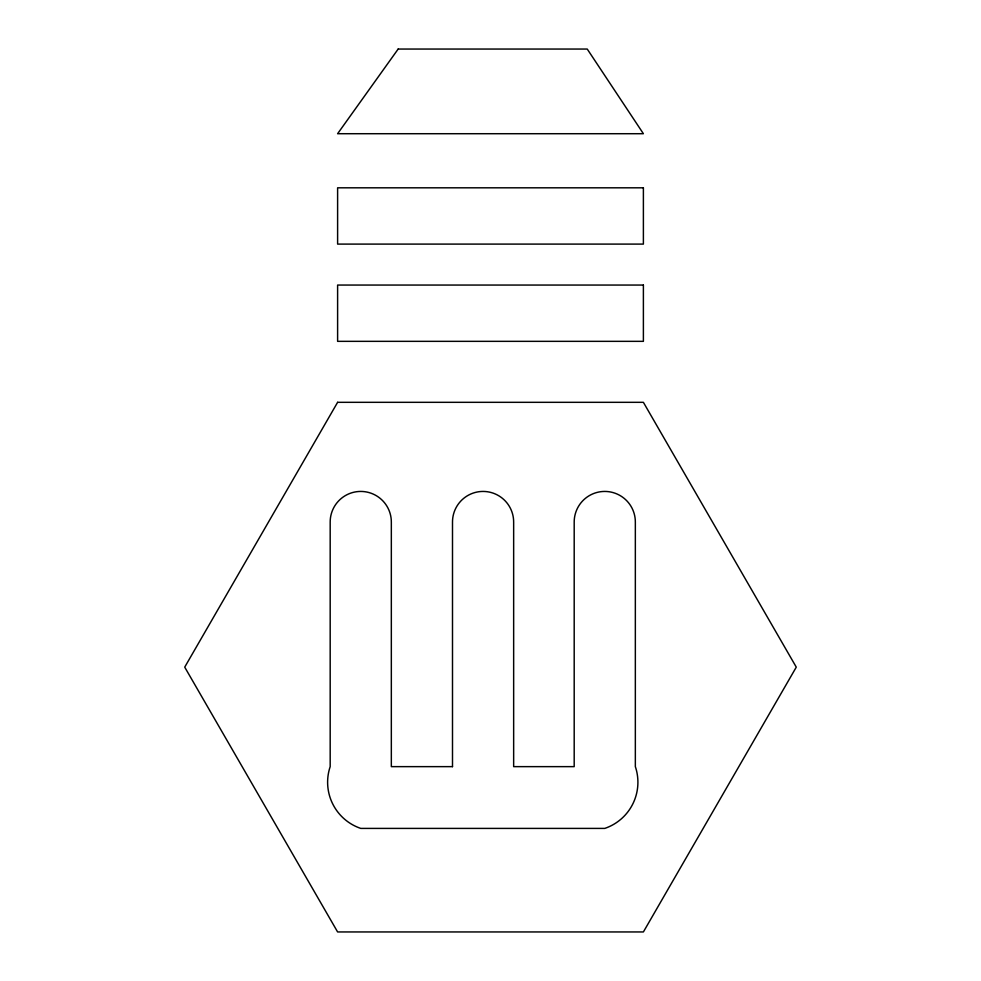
<?xml version="1.0" encoding="UTF-8"?>
<svg xmlns="http://www.w3.org/2000/svg" width="981" height="981" viewBox="0 0 981 981"><rect width="100%" height="100%" fill="white"/><g stroke="black" fill="none" stroke-linecap="round" stroke-linejoin="round"><path stroke-width="1.47" d="M337.611 402.32L184.722 667.141L337.611 931.95L643.389 931.95L796.278 667.141L643.389 402.32L337.611 402.32M398.163 49.05L337.611 133.71L643.389 133.71L587.239 49.05L398.163 49.05M643.389 187.812L337.611 187.812L337.611 244.097L643.389 244.097L643.389 187.812M643.389 285.054L337.611 285.054L337.611 341.339L643.389 341.339L643.389 285.054M452.499 766.639L391.333 766.639L391.333 522.015A30.583 30.583 0 0 0 360.763 491.432A30.583 30.583 0 0 0 330.18 522.015L330.18 766.639A48.731 48.731 0 0 0 360.763 828.405L604.774 828.405A48.731 48.731 0 0 0 635.345 766.639L635.345 522.015A30.583 30.583 0 0 0 604.774 491.432A30.583 30.583 0 0 0 574.192 522.015L574.192 766.639L513.652 766.639L513.652 522.015A30.583 30.583 0 0 0 483.069 491.432A30.583 30.583 0 0 0 452.499 522.015L452.499 766.639"/></g></svg>
